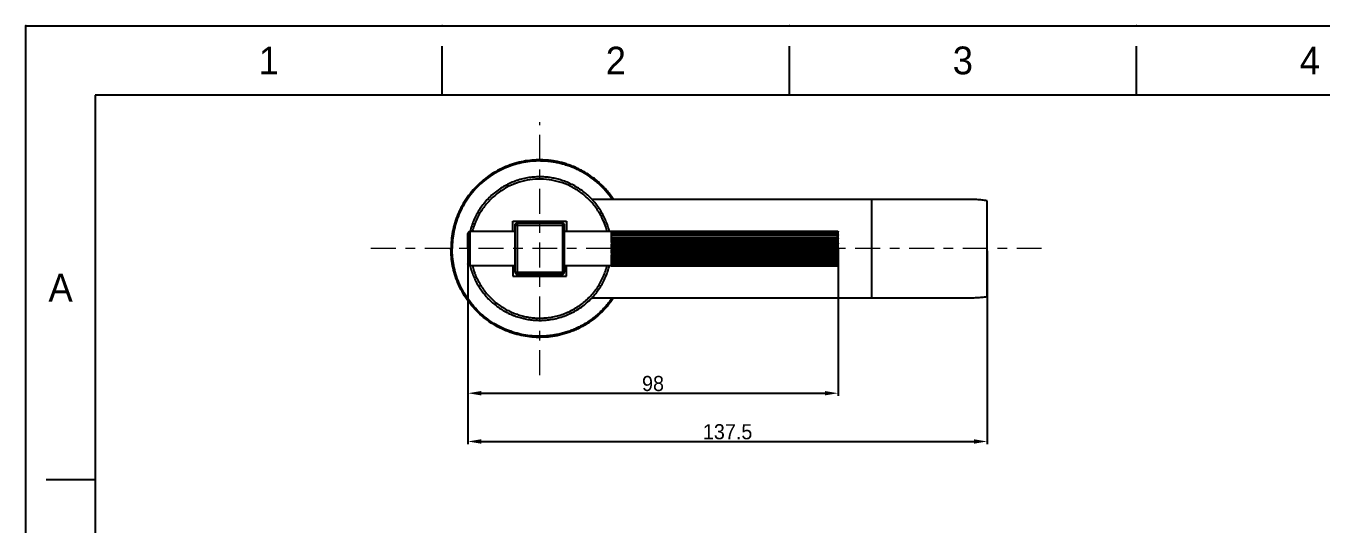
# Model space of a CAD drawing. Extents: x 9520 to 10292, y -16148 to -15602.
# Drawn here: x 9520.3 to 9863.3, y -15734.2 to -15602.3 of the extents above; entities that cross this region are included whole.
import ezdxf

# ---------------------------------------------------------------- set-up
doc = ezdxf.new("R2010")
doc.units = 0
doc.header["$MEASUREMENT"] = 0
doc.linetypes.add('CENTER', pattern=[47.5, 22, -8.5, 8.5, -8.5])
doc.linetypes.add('CENTER2', pattern=[28.575, 19.05, -3.175, 3.175, -3.175])
doc.layers.get('0').update_dxf_attribs({"linetype": 'CONTINUOUS'})
for name, color, linetype in [('CENTER', 1, 'CENTER2'), ('DIM', 3, 'CONTINUOUS'), ('FORM', 7, 'CONTINUOUS')]:
    doc.layers.add(name, color=color, linetype=linetype)
doc.styles.get("Standard").update_dxf_attribs({"font": 'Gulim.ttf'})
doc.dimstyles.new('A4', dxfattribs={"dimtxt": 4, "dimasz": 3.5, "dimexe": 0.7, "dimexo": 0.625, "dimgap": 0.5, "dimtad": 1, "dimdec": 1, "dimdsep": 46, "dimtxsty": 'Standard', "dimcen": 2.5, "dimclrd": 5, "dimclre": 5, "dimclrt": 7, "dimadec": 3, "dimazin": 2, "dimtfac": 1, "dimtdec": 1, "dimtmove": 0, "dimatfit": 3, "dimfxl": 1.25, "dimarcsym": 0})

# ---------------------------------------------------------------- blocks, each defined once
blk = doc.blocks.new('*D20')
at = {"layer": 'DIM', "color": 5, "lineweight": -2, "transparency": 16777216}
for p, q in [((9637.38, -15661.86), (9637.38, -15700.22)), ((9735.38, -15661.86), (9735.38, -15700.22)), ((9640.88, -15699.52), (9731.88, -15699.52))]:
    blk.add_line(p, q, dxfattribs=at)
at = {"layer": 'DIM', "color": 5, "transparency": 16777216}
for points in [[(9640.88, -15698.94), (9640.88, -15700.1), (9637.38, -15699.52)], [(9731.88, -15698.94), (9731.88, -15700.1), (9735.38, -15699.52)]]:
    blk.add_solid(points, dxfattribs=at)
at = {"layer": 'DIM', "color": 7, "transparency": 16777216, "insert": (9686.38, -15696.97), "char_height": 4, "attachment_point": 5}
blk.add_mtext('98', dxfattribs=at)
blk = doc.blocks.new('*D21')
at = {"layer": 'DIM', "color": 5, "lineweight": -2, "transparency": 16777216}
for p, q in [((9637.38, -15661.86), (9637.38, -15712.99)), ((9774.88, -15661.86), (9774.88, -15712.99)), ((9640.88, -15712.29), (9771.38, -15712.29))]:
    blk.add_line(p, q, dxfattribs=at)
at = {"layer": 'DIM', "color": 5, "transparency": 16777216}
for points in [[(9640.88, -15711.71), (9640.88, -15712.88), (9637.38, -15712.29)], [(9771.38, -15711.71), (9771.38, -15712.88), (9774.88, -15712.29)]]:
    blk.add_solid(points, dxfattribs=at)
at = {"layer": 'DIM', "color": 7, "transparency": 16777216, "insert": (9706.13, -15709.74), "char_height": 4, "attachment_point": 5}
blk.add_mtext('137.5', dxfattribs=at)

msp = doc.modelspace()

# ---------------------------------------------------------------- linework, layer by layer
at = {"lineweight": -3}
for p, q in [((9649.28, -15656.73), (9649.28, -15653.99)), ((9649.28, -15653.99), (9663.48, -15653.99)), ((9663.48, -15653.99), (9663.48, -15656.74)), ((9649.28, -15665.73), (9649.28, -15668.49)), ((9663.48, -15668.49), (9663.48, -15665.74)), ((9649.28, -15668.49), (9663.48, -15668.49))]:
    msp.add_line(p, q, dxfattribs=at)
for points, weights, degree, knots in [([(9675.96, -15648.24), (9668.98, -15637.74), (9656.38, -15637.74), (9632.88, -15637.74), (9632.88, -15661.24)], [0.862077755661, 0.818221190528, 1, 0.707106781187, 1], 2, [-59.823534, -59.823534, -59.823534, -36.913714, -36.913714, 0, 0, 0]), ([(9675.6, -15648.24), (9668.7, -15638.04), (9656.38, -15638.04), (9633.18, -15638.04), (9633.18, -15661.24)], [0.861352296949, 0.819758074456, 1, 0.707106781187, 1], 2, [14.016343, 14.016343, 14.016343, 36.442475, 36.442475, 72.88495, 72.88495, 72.88495]), ([(9674.84, -15656.74), (9671.51, -15643.08), (9657.48, -15642.27), (9641.66, -15641.35), (9637.92, -15656.75)], [0.924108181345, 0.772878381069, 1, 0.75111922899, 0.956557671627], 2, [6.797344, 6.797344, 6.797344, 29.980949, 29.980949, 55.385635, 55.385635, 55.385635]), ([(9675.38, -15657.71), (9675.38, -15657.6), (9675.38, -15657.51), (9675.38, -15657.42), (9675.38, -15657.42)], [1, 0.90811411323, 1, 0.90811411323, 1], 2, [0, 0, 0, 0.2160192, 0.2160192, 0.4320384, 0.4320384, 0.4320384]), ([(9675.38, -15659.63), (9675.38, -15659.65), (9675.38, -15659.8), (9675.38, -15659.94), (9675.38, -15660.05)], [1, 0.852567624795, 1, 0.852567624795, 1], 2, [-0.5499175, -0.5499175, -0.5499175, -0.2749588, -0.2749588, 0, 0, 0]), ([(9735.13, -15656.58), (9735.16, -15656.58), (9735.19, -15656.58), (9735.21, -15656.59), (9735.24, -15656.6), (9735.27, -15656.62), (9735.29, -15656.64), (9735.32, -15656.66), (9735.34, -15656.68), (9735.35, -15656.71), (9735.37, -15656.74), (9735.38, -15656.77), (9735.38, -15656.81)], [0.766259280927, 0.769481417918, 0.780069719752, 0.79802418643, 0.819905510059, 0.852727495502, 0.89649014276, 0.852727495502, 0.819905510059, 0.79802418643, 0.776142862801, 0.765202200986, 0.765202200986], 3, [0.2085399, 0.2085399, 0.2085399, 0.2085399, 0.2929085, 0.2929085, 0.2929085, 0.3877073, 0.3877073, 0.3877073, 0.482506, 0.482506, 0.482506, 0.585327, 0.585327, 0.585327, 0.585327]), ([(9735.13, -15656.79), (9735.16, -15656.79), (9735.19, -15656.8), (9735.22, -15656.81), (9735.25, -15656.82), (9735.28, -15656.84), (9735.3, -15656.86), (9735.32, -15656.88), (9735.34, -15656.9), (9735.35, -15656.93), (9735.36, -15656.95), (9735.37, -15656.97), (9735.37, -15656.98)], [0.823926045151, 0.82639994493, 0.838005483775, 0.858742661686, 0.882288847897, 0.917608127213, 0.964700499635, 0.917608127213, 0.882288847897, 0.858742661686, 0.84609152872, 0.836839060061, 0.830985255711], 3, [0.2023538, 0.2023538, 0.2023538, 0.2023538, 0.2929085, 0.2929085, 0.2929085, 0.3877073, 0.3877073, 0.3877073, 0.482506, 0.482506, 0.482506, 0.5377507, 0.5377507, 0.5377507, 0.5377507]), ([(9735.13, -15657.42), (9735.13, -15657.42), (9735.13, -15657.51), (9735.13, -15657.6), (9735.13, -15657.71)], [1, 0.908114113229, 1, 0.908114113229, 1], 2, [0, 0, 0, 0.2160192, 0.2160192, 0.4320384, 0.4320384, 0.4320384]), ([(9735.13, -15658.19), (9735.23, -15658.19), (9735.31, -15658.18), (9735.38, -15658.17), (9735.38, -15658.15)], [1, 0.923873194466, 1, 0.923873194466, 1], 2, [0, 0, 0, 0.1963492, 0.1963492, 0.3926983, 0.3926983, 0.3926983]), ([(9735.13, -15658.4), (9735.13, -15658.37), (9735.13, -15658.5), (9735.13, -15658.62), (9735.13, -15658.76)], [1, 0.852560325125, 1, 0.852560325125, 1], 2, [0, 0, 0, 0.2749656, 0.2749656, 0.5499313, 0.5499313, 0.5499313]), ([(9735.13, -15659.19), (9735.23, -15659.19), (9735.31, -15659.16), (9735.38, -15659.12), (9735.38, -15659.08)], [1, 0.92387319448, 1, 0.92387319448, 1], 2, [0, 0, 0, 0.1963492, 0.1963492, 0.3926983, 0.3926983, 0.3926983]), ([(9735.13, -15659.63), (9735.13, -15659.65), (9735.13, -15659.8), (9735.13, -15659.94), (9735.13, -15660.05)], [1, 0.852567624795, 1, 0.852567624795, 1], 2, [0, 0, 0, 0.2749588, 0.2749588, 0.5499175, 0.5499175, 0.5499175]), ([(9735.14, -15657.42), (9735.17, -15657.42), (9735.21, -15657.43), (9735.24, -15657.44), (9735.27, -15657.46), (9735.29, -15657.48), (9735.31, -15657.5), (9735.33, -15657.52), (9735.34, -15657.53), (9735.35, -15657.56)], [0.8123691108, 0.8123691108, 0.823984152809, 0.847214236827, 0.870444320845, 0.905289446871, 0.951749614907, 0.916421927586, 0.887809914918, 0.865913576904], 3, [0.1900875, 0.1900875, 0.1900875, 0.1900875, 0.2929085, 0.2929085, 0.2929085, 0.3877073, 0.3877073, 0.3877073, 0.4597909, 0.4597909, 0.4597909, 0.4597909]), ([(9735.35, -15659.69), (9735.34, -15659.65), (9735.31, -15659.62), (9735.24, -15659.56), (9735.15, -15659.55)], [0.963241717563, 0.968979354616, 1, 0.931137843698, 0.986867161781], 2, [-0.2763733, -0.2763733, -0.2763733, -0.1963549, -0.1963549, -0.0187236, -0.0187236, -0.0187236]), ([(9735.36, -15657.8), (9735.34, -15657.76), (9735.31, -15657.73), (9735.29, -15657.72), (9735.27, -15657.7)], [0.962207630688, 0.965133364067, 1, 0.978961297314, 0.969552200654], 2, [-0.2862941, -0.2862941, -0.2862941, -0.1963549, -0.1963549, -0.1420852, -0.1420852, -0.1420852]), ([(9735.38, -15659.72), (9735.38, -15659.65), (9735.38, -15659.53), (9735.38, -15659.3), (9735.38, -15659.08)], [0.945674925921, 0.941931953576, 1, 0.890896539723, 1], 2, [0.2205123, 0.2205123, 0.2205123, 0.4714111, 0.4714111, 0.9428221, 0.9428221, 0.9428221]), ([(9675.96, -15674.24), (9668.98, -15684.74), (9656.38, -15684.74), (9632.88, -15684.74), (9632.88, -15661.24)], [0.86207775566, 0.818221190529, 1, 0.707106781187, 1], 2, [-59.823534, -59.823534, -59.823534, -36.913714, -36.913714, 0, 0, 0]), ([(9675.6, -15674.23), (9668.7, -15684.44), (9656.38, -15684.44), (9633.18, -15684.44), (9633.18, -15661.24)], [0.861363045416, 0.81973479409, 1, 0.707106781187, 1], 2, [-58.871503, -58.871503, -58.871503, -36.442475, -36.442475, 0, 0, 0]), ([(9675.38, -15661.01), (9675.38, -15661.08), (9675.38, -15661.24), (9675.38, -15661.39), (9675.38, -15661.46)], [1, 0.852567624767, 1, 0.852567624767, 1], 2, [-0.5499175, -0.5499175, -0.5499175, -0.2749588, -0.2749588, 0, 0, 0]), ([(9675.38, -15662.42), (9675.38, -15662.53), (9675.38, -15662.68), (9675.38, -15662.82), (9675.38, -15662.85)], [1, 0.852567624795, 1, 0.852567624795, 1], 2, [-0.5499175, -0.5499175, -0.5499175, -0.2749588, -0.2749588, 0, 0, 0]), ([(9735.13, -15660.39), (9735.23, -15660.39), (9735.31, -15660.34), (9735.38, -15660.29), (9735.38, -15660.22)], [1, 0.923873194481, 1, 0.923873194481, 1], 2, [0, 0, 0, 0.1963492, 0.1963492, 0.3926983, 0.3926983, 0.3926983]), ([(9735.38, -15661.02), (9735.38, -15660.92), (9735.31, -15660.86), (9735.23, -15660.79), (9735.13, -15660.79)], [1, 0.923879276741, 1, 0.923879276741, 1], 2, [-0.3927099, -0.3927099, -0.3927099, -0.1963549, -0.1963549, 0, 0, 0]), ([(9735.13, -15661.01), (9735.13, -15661.08), (9735.13, -15661.24), (9735.13, -15661.39), (9735.13, -15661.46)], [1, 0.852567624767, 1, 0.852567624767, 1], 2, [0, 0, 0, 0.2749588, 0.2749588, 0.5499175, 0.5499175, 0.5499175]), ([(9735.13, -15661.68), (9735.23, -15661.68), (9735.31, -15661.61), (9735.38, -15661.55), (9735.38, -15661.46)], [1, 0.923873194446, 1, 0.923873194446, 1], 2, [0, 0, 0, 0.1963492, 0.1963492, 0.3926983, 0.3926983, 0.3926983]), ([(9735.37, -15662.2), (9735.35, -15662.16), (9735.31, -15662.13), (9735.23, -15662.08), (9735.13, -15662.08)], [0.962466292644, 0.957462513003, 1, 0.923879276764, 1], 2, [-0.3060812, -0.3060812, -0.3060812, -0.1963549, -0.1963549, 0, 0, 0]), ([(9735.13, -15662.42), (9735.13, -15662.53), (9735.13, -15662.68), (9735.13, -15662.82), (9735.13, -15662.85)], [1, 0.852567624795, 1, 0.852567624795, 1], 2, [0, 0, 0, 0.2749588, 0.2749588, 0.5499175, 0.5499175, 0.5499175]), ([(9735.38, -15662.68), (9735.38, -15662.78), (9735.31, -15662.85), (9735.23, -15662.92), (9735.13, -15662.92)], [1, 0.923873194465, 1, 0.923873194465, 1], 2, [-0.3926983, -0.3926983, -0.3926983, -0.1963492, -0.1963492, 0, 0, 0]), ([(9735.38, -15660.95), (9735.38, -15660.83), (9735.38, -15660.65), (9735.38, -15660.4), (9735.38, -15660.22)], [0.959146469881, 0.918112203756, 1, 0.890896539735, 1], 2, [0.1175927, 0.1175927, 0.1175927, 0.4714111, 0.4714111, 0.9428221, 0.9428221, 0.9428221]), ([(9735.38, -15661.46), (9735.38, -15661.57), (9735.38, -15661.82), (9735.38, -15662.08), (9735.38, -15662.26)], [1, 0.890896539723, 1, 0.890896539723, 1], 2, [-0.9428221, -0.9428221, -0.9428221, -0.4714111, -0.4714111, 0, 0, 0]), ([(9735.38, -15662.68), (9735.38, -15662.71), (9735.38, -15662.94), (9735.38, -15663.17), (9735.38, -15663.4)], [1, 0.890896539712, 1, 0.890896539712, 1], 2, [-0.9428221, -0.9428221, -0.9428221, -0.4714111, -0.4714111, 0, 0, 0]), ([(9637.88, -15665.56), (9641.11, -15679.38), (9655.27, -15680.2), (9671.09, -15681.13), (9674.84, -15665.74)], [0.926442199416, 0.771256877789, 1, 0.751199669373, 0.956608725862], 2, [6.60959, 6.60959, 6.60959, 29.963198, 29.963198, 55.364553, 55.364553, 55.364553]), ([(9638.54, -15665.73), (9641.84, -15678.82), (9655.31, -15679.61), (9670.5, -15680.49), (9674.22, -15665.74)], [0.922235959844, 0.774410538572, 1, 0.752707636356, 0.954135264918], 2, [-50.861752, -50.861752, -50.861752, -27.829157, -27.829157, -2.580704, -2.580704, -2.580704]), ([(9735.38, -15663.4), (9735.38, -15663.35), (9735.31, -15663.32), (9735.23, -15663.28), (9735.13, -15663.28)], [1, 0.923879276752, 1, 0.923879276752, 1], 2, [-0.3927099, -0.3927099, -0.3927099, -0.1963549, -0.1963549, 0, 0, 0]), ([(9735.38, -15664.32), (9735.38, -15664.31), (9735.31, -15664.3), (9735.23, -15664.29), (9735.13, -15664.29)], [1, 0.92387927671, 1, 0.92387927671, 1], 2, [-0.3927099, -0.3927099, -0.3927099, -0.1963549, -0.1963549, 0, 0, 0]), ([(9735.13, -15664.76), (9735.13, -15664.88), (9735.13, -15664.97), (9735.13, -15665.05), (9735.13, -15665.05)], [1, 0.908114113229, 1, 0.908114113229, 1], 2, [0, 0, 0, 0.2160192, 0.2160192, 0.4320384, 0.4320384, 0.4320384]), ([(9735.38, -15665.44), (9735.38, -15665.48), (9735.37, -15665.51), (9735.35, -15665.54), (9735.34, -15665.57), (9735.32, -15665.59), (9735.3, -15665.62), (9735.28, -15665.64), (9735.25, -15665.65), (9735.22, -15665.66), (9735.19, -15665.67), (9735.16, -15665.68), (9735.13, -15665.68)], [0.823423382374, 0.823423382374, 0.83519647548, 0.858742661691, 0.882288847902, 0.917608127218, 0.96470049964, 0.917608127218, 0.882288847902, 0.858742661691, 0.838005482484, 0.826399943484, 0.823926044692], 3, [0.1900875, 0.1900875, 0.1900875, 0.1900875, 0.2929085, 0.2929085, 0.2929085, 0.3877073, 0.3877073, 0.3877073, 0.482506, 0.482506, 0.482506, 0.5730607, 0.5730607, 0.5730607, 0.5730607]), ([(9735.13, -15665.68), (9735.13, -15665.68), (9735.13, -15665.67), (9735.13, -15665.62), (9735.13, -15665.47)], [0.939275159595, 0.957230097917, 1, 0.85256762478, 1], 2, [-0.3547239, -0.3547239, -0.3547239, -0.2749588, -0.2749588, 0, 0, 0]), ([(9735.38, -15665.66), (9735.38, -15665.7), (9735.37, -15665.73), (9735.35, -15665.76), (9735.34, -15665.79), (9735.32, -15665.82), (9735.29, -15665.84), (9735.27, -15665.86), (9735.24, -15665.87), (9735.21, -15665.88), (9735.19, -15665.89), (9735.16, -15665.9), (9735.13, -15665.9)], [0.765202200984, 0.765202200984, 0.776142862798, 0.798024186427, 0.819905510056, 0.852727495499, 0.896490142757, 0.852727495499, 0.819905510056, 0.798024186427, 0.780069719749, 0.769481417915, 0.766259280924], 3, [0.1900875, 0.1900875, 0.1900875, 0.1900875, 0.2929085, 0.2929085, 0.2929085, 0.3877073, 0.3877073, 0.3877073, 0.482506, 0.482506, 0.482506, 0.5668746, 0.5668746, 0.5668746, 0.5668746]), ([(9735.38, -15664.8), (9735.38, -15664.84), (9735.37, -15664.87), (9735.36, -15664.9), (9735.35, -15664.93), (9735.33, -15664.95), (9735.31, -15664.98), (9735.29, -15665), (9735.27, -15665.02), (9735.24, -15665.03), (9735.21, -15665.04), (9735.17, -15665.05), (9735.14, -15665.05)], [0.812569013163, 0.814195242667, 0.825743650559, 0.847214236838, 0.870444320856, 0.905289446883, 0.95174961492, 0.905289446883, 0.870444320856, 0.847214236838, 0.82398415282, 0.812369110811, 0.812369110811], 3, [0.1978754, 0.1978754, 0.1978754, 0.1978754, 0.2929085, 0.2929085, 0.2929085, 0.3877073, 0.3877073, 0.3877073, 0.482506, 0.482506, 0.482506, 0.585327, 0.585327, 0.585327, 0.585327]), ([(9735.38, -15664.58), (9735.38, -15664.68), (9735.31, -15664.74), (9735.28, -15664.76), (9735.25, -15664.78)], [1, 0.923873194451, 1, 0.97408530227, 0.965814102217], 2, [-0.3926983, -0.3926983, -0.3926983, -0.1963492, -0.1963492, -0.129509, -0.129509, -0.129509]), ([(9735.38, -15663.9), (9735.38, -15663.92), (9735.38, -15663.95), (9735.38, -15664.12), (9735.38, -15664.32)], [0.980402889809, 0.988548874963, 1, 0.920651912324, 1], 2, [-0.4588585, -0.4588585, -0.4588585, -0.4009896, -0.4009896, 0, 0, 0])]:
    msp.add_rational_spline(points, weights, degree=degree, knots=knots, dxfattribs=at)
for points, knots in [([(9674.22, -15656.74), (9674.11, -15656.31), (9673.72, -15654.95), (9672.79, -15652.74), (9671.24, -15650.26), (9669.3, -15648.03), (9667.03, -15646.14), (9664.49, -15644.63), (9661.75, -15643.56), (9658.88, -15642.93), (9655.96, -15642.76), (9653.04, -15643.06), (9650.21, -15643.82), (9647.54, -15645.01), (9645.08, -15646.62), (9642.9, -15648.6), (9641.08, -15650.87), (9639.63, -15653.43), (9638.88, -15655.45), (9638.58, -15656.56), (9638.54, -15656.73)], [-51.275446, -51.275446, -51.275446, -51.275446, -49.961955, -47.023017, -44.084078, -41.14514, -38.206201, -35.267263, -32.328324, -29.389386, -26.450447, -23.511508, -20.57257, -17.633631, -14.694693, -11.755754, -8.816816, -5.877877, -2.938939, -2.415108, -2.415108, -2.415108, -2.415108]), ([(9744.29, -15674.24), (9744.29, -15674.24), (9744.29, -15674.1), (9744.29, -15673.41), (9744.29, -15672.2), (9744.29, -15670.5), (9744.29, -15668.39), (9744.29, -15666.43), (9744.29, -15664.81), (9744.29, -15663.6), (9744.29, -15662.4), (9744.29, -15661.24), (9744.29, -15660.08), (9744.29, -15658.87), (9744.29, -15657.66), (9744.29, -15656.04), (9744.29, -15654.08), (9744.29, -15651.98), (9744.29, -15650.27), (9744.29, -15649.06), (9744.29, -15648.37), (9744.29, -15648.24), (9744.29, -15648.24)], [0, 0, 0, 0, 2.276778, 4.553557, 6.830335, 9.107114, 11.383892, 13.66067, 14.79906, 15.937449, 17.075838, 18.214227, 19.352616, 20.491006, 21.629395, 22.767784, 25.044562, 27.321341, 29.598119, 31.874898, 34.151676, 36.428454, 36.428454, 36.428454, 36.428454]), ([(9774.88, -15673.91), (9774.88, -15673.77), (9774.88, -15673.32), (9774.88, -15672.2), (9774.88, -15670.5), (9774.88, -15668.39), (9774.88, -15666.43), (9774.88, -15664.81), (9774.88, -15663.6), (9774.88, -15662.4), (9774.88, -15661.24), (9774.88, -15660.08), (9774.88, -15658.87), (9774.88, -15657.66), (9774.88, -15656.04), (9774.88, -15654.08), (9774.88, -15651.98), (9774.88, -15650.27), (9774.88, -15649.15), (9774.88, -15648.71), (9774.88, -15648.56)], [-31.868062, -31.868062, -31.868062, -31.868062, -30.035148, -27.684961, -25.334775, -22.984589, -20.634403, -19.45931, -18.284217, -17.109124, -15.934031, -14.758938, -13.583845, -12.408752, -11.233659, -8.883472, -6.533286, -4.1831, -1.832914, 0, 0, 0, 0]), ([(9735.36, -15658.61), (9735.34, -15658.59), (9735.33, -15658.57), (9735.31, -15658.55), (9735.26, -15658.5), (9735.2, -15658.48), (9735.13, -15658.48)], [1.7400234, 1.7400234, 1.7400234, 1.7400234, 1.8206829, 1.8206829, 1.8206829, 2.0221242, 2.0221242, 2.0221242, 2.0221242]), ([(9735.24, -15664.75), (9735.27, -15664.74), (9735.29, -15664.72), (9735.31, -15664.71), (9735.34, -15664.68), (9735.36, -15664.65), (9735.37, -15664.63)], [1.4505476, 1.4505476, 1.4505476, 1.4505476, 1.5309769, 1.5309769, 1.5309769, 1.64886, 1.64886, 1.64886, 1.64886])]:
    msp.add_open_spline(points, degree=3, knots=knots, dxfattribs=at)
for points, degree in [([(9744.29, -15648.24), (9707.26, -15648.24), (9670.24, -15648.24)], 2), ([(9770.69, -15648.24), (9757.49, -15648.24), (9744.29, -15648.24)], 2), ([(9774.88, -15648.56), (9774.42, -15648.49), (9773.5, -15648.37), (9772.1, -15648.26), (9771.16, -15648.24), (9770.69, -15648.24)], 3), ([(9649.88, -15667.49), (9649.88, -15661.24), (9649.88, -15654.99)], 2), ([(9662.38, -15654.49), (9656.38, -15654.49), (9650.38, -15654.49)], 2), ([(9650.38, -15654.99), (9650.38, -15661.24), (9650.38, -15667.49)], 2), ([(9650.38, -15654.99), (9656.38, -15654.99), (9662.38, -15654.99)], 2), ([(9662.38, -15654.99), (9662.38, -15661.24), (9662.38, -15667.49)], 2), ([(9662.88, -15654.99), (9662.88, -15661.24), (9662.88, -15667.49)], 2), ([(9649.9, -15656.74), (9643.89, -15656.74), (9637.88, -15656.74)], 2), ([(9675.38, -15656.74), (9669.14, -15656.74), (9662.89, -15656.74)], 2), ([(9675.38, -15656.58), (9705.26, -15656.58), (9735.13, -15656.58)], 2), ([(9735.13, -15656.71), (9705.26, -15656.71), (9675.38, -15656.71)], 2), ([(9675.38, -15656.79), (9705.26, -15656.79), (9735.13, -15656.79)], 2), ([(9675.38, -15656.87), (9705.26, -15656.87), (9735.13, -15656.87)], 2), ([(9675.38, -15657.42), (9705.26, -15657.42), (9735.13, -15657.42)], 2), ([(9735.13, -15657.71), (9705.26, -15657.71), (9675.38, -15657.71)], 2), ([(9675.38, -15658.19), (9705.26, -15658.19), (9735.13, -15658.19)], 2), ([(9675.38, -15658.76), (9675.38, -15658.72), (9675.38, -15658.66), (9675.38, -15658.54), (9675.38, -15658.48), (9675.38, -15658.46)], 3), ([(9735.13, -15658.47), (9705.26, -15658.47), (9675.38, -15658.47)], 2), ([(9735.13, -15658.76), (9705.26, -15658.76), (9675.38, -15658.76)], 2), ([(9675.38, -15659.19), (9705.26, -15659.19), (9735.13, -15659.19)], 2), ([(9735.13, -15659.55), (9705.26, -15659.55), (9675.38, -15659.55)], 2), ([(9735.13, -15659.63), (9705.26, -15659.63), (9675.38, -15659.63)], 2), ([(9735.13, -15657), (9705.27, -15657), (9675.4, -15657)], 2), ([(9675.42, -15658.4), (9705.27, -15658.4), (9735.13, -15658.4)], 2), ([(9735.13, -15656.71), (9735.13, -15656.75), (9735.13, -15656.79)], 2), ([(9735.13, -15657), (9735.13, -15657.21), (9735.13, -15657.42)], 2), ([(9735.13, -15657.71), (9735.13, -15657.95), (9735.13, -15658.19)], 2), ([(9735.13, -15658.76), (9735.13, -15658.97), (9735.13, -15659.19)], 2), ([(9735.13, -15659.55), (9735.13, -15659.59), (9735.13, -15659.63)], 2), ([(9735.36, -15657.84), (9735.35, -15657.83), (9735.35, -15657.82), (9735.34, -15657.81)], 3), ([(9735.38, -15656.98), (9735.38, -15656.9), (9735.38, -15656.83)], 2), ([(9735.38, -15657.52), (9735.38, -15657.28), (9735.38, -15657.04)], 2), ([(9735.38, -15658.15), (9735.38, -15657.91), (9735.38, -15657.67)], 2), ([(9735.38, -15659.08), (9735.38, -15658.88), (9735.38, -15658.69)], 2), ([(9735.38, -15659.87), (9735.38, -15659.84), (9735.38, -15659.8)], 2), ([(9633.18, -15661.24), (9633.03, -15661.24), (9632.88, -15661.24)], 2), ([(9735.13, -15660.05), (9705.26, -15660.05), (9675.38, -15660.05)], 2), ([(9675.38, -15660.39), (9705.26, -15660.39), (9735.13, -15660.39)], 2), ([(9735.13, -15660.79), (9705.26, -15660.79), (9675.38, -15660.79)], 2), ([(9735.13, -15661.01), (9705.26, -15661.01), (9675.38, -15661.01)], 2), ([(9675.38, -15661.46), (9705.26, -15661.46), (9735.13, -15661.46)], 2), ([(9675.38, -15661.68), (9705.26, -15661.68), (9735.13, -15661.68)], 2), ([(9735.13, -15662.08), (9705.26, -15662.08), (9675.38, -15662.08)], 2), ([(9735.13, -15662.42), (9705.26, -15662.42), (9675.38, -15662.42)], 2), ([(9735.13, -15662.85), (9705.26, -15662.85), (9675.38, -15662.85)], 2), ([(9675.39, -15662.92), (9705.26, -15662.92), (9735.13, -15662.92)], 2), ([(9735.13, -15660.39), (9735.13, -15660.22), (9735.13, -15660.05)], 2), ([(9735.13, -15660.79), (9735.13, -15660.9), (9735.13, -15661.01)], 2), ([(9735.13, -15661.46), (9735.13, -15661.57), (9735.13, -15661.68)], 2), ([(9735.13, -15662.42), (9735.13, -15662.25), (9735.13, -15662.08)], 2), ([(9735.38, -15660.22), (9735.38, -15660.05), (9735.38, -15659.87)], 2), ([(9735.38, -15661.24), (9735.38, -15661.13), (9735.38, -15661.02)], 2), ([(9735.38, -15661.24), (9735.38, -15661.35), (9735.38, -15661.46)], 2), ([(9735.38, -15662.26), (9735.38, -15662.38), (9735.38, -15662.5)], 2), ([(9637.88, -15665.74), (9643.89, -15665.74), (9649.89, -15665.74)], 2), ([(9662.89, -15665.74), (9669.12, -15665.74), (9675.35, -15665.74)], 2), ([(9735.13, -15663.28), (9705.26, -15663.28), (9675.38, -15663.28)], 2), ([(9675.38, -15664.02), (9675.38, -15663.99), (9675.38, -15663.93), (9675.38, -15663.82), (9675.38, -15663.75), (9675.38, -15663.71)], 3), ([(9675.38, -15663.71), (9705.26, -15663.71), (9735.13, -15663.72)], 2), ([(9675.38, -15664), (9705.26, -15664), (9735.13, -15664)], 2), ([(9735.13, -15664.08), (9705.26, -15664.08), (9675.38, -15664.08)], 2), ([(9735.13, -15664.29), (9705.26, -15664.29), (9675.38, -15664.29)], 2), ([(9675.38, -15664.76), (9705.26, -15664.76), (9735.13, -15664.76)], 2), ([(9675.38, -15664.97), (9675.38, -15664.94), (9675.38, -15664.88), (9675.38, -15664.8), (9675.38, -15664.76)], 3), ([(9735.13, -15664.99), (9705.26, -15664.99), (9675.38, -15664.99)], 2), ([(9735.13, -15665.05), (9705.26, -15665.05), (9675.38, -15665.05)], 2), ([(9675.38, -15665.47), (9705.26, -15665.47), (9735.13, -15665.47)], 2), ([(9735.13, -15665.61), (9705.26, -15665.61), (9675.38, -15665.61)], 2), ([(9735.13, -15665.68), (9705.26, -15665.68), (9675.38, -15665.68)], 2), ([(9675.38, -15665.76), (9705.26, -15665.76), (9735.13, -15665.76)], 2), ([(9735.13, -15665.9), (9705.26, -15665.9), (9675.38, -15665.9)], 2), ([(9735.13, -15663.72), (9735.13, -15663.5), (9735.13, -15663.28)], 2), ([(9735.13, -15664), (9735.17, -15664), (9735.21, -15663.99), (9735.24, -15663.97)], 3), ([(9735.13, -15664.76), (9735.13, -15664.53), (9735.13, -15664.29)], 2), ([(9735.13, -15665.47), (9735.13, -15665.26), (9735.13, -15665.04)], 2), ([(9735.13, -15665.76), (9735.13, -15665.71), (9735.13, -15665.67)], 2), ([(9735.38, -15663.4), (9735.38, -15663.61), (9735.38, -15663.83)], 2), ([(9735.38, -15664.32), (9735.38, -15664.56), (9735.38, -15664.8)], 2), ([(9735.38, -15664.99), (9735.38, -15665.21), (9735.38, -15665.43)], 2), ([(9735.38, -15665.65), (9735.38, -15665.55), (9735.38, -15665.46)], 2), ([(9650.38, -15667.49), (9656.38, -15667.49), (9662.38, -15667.49)], 2), ([(9650.38, -15667.99), (9656.38, -15667.99), (9662.38, -15667.99)], 2), ([(9662.38, -15668.49), (9662.38, -15668.43), (9662.38, -15668.33), (9662.38, -15668.19), (9662.38, -15668.08), (9662.38, -15668.03), (9662.38, -15668.01)], 3), ([(9670.24, -15674.24), (9707.26, -15674.24), (9744.29, -15674.24)], 2), ([(9744.29, -15674.24), (9757.49, -15674.24), (9770.69, -15674.24)], 2), ([(9770.69, -15674.24), (9771.16, -15674.24), (9772.1, -15674.21), (9773.5, -15674.1), (9774.42, -15673.98), (9774.88, -15673.91)], 3)]:
    msp.add_open_spline(points, degree=degree, dxfattribs=at)
for points, weights in [([(9649.88, -15654.99), (9649.88, -15654.49), (9650.38, -15654.49)], [1, 0.707106781187, 1]), ([(9649.88, -15654.99), (9649.88, -15654.99), (9650.38, -15654.99)], [1, 0.707106781152, 1]), ([(9650.38, -15654.49), (9650.38, -15654.49), (9650.38, -15653.99)], [1, 0.707106781194, 1]), ([(9650.38, -15654.49), (9650.38, -15654.49), (9650.38, -15654.99)], [1, 0.707106781187, 1]), ([(9662.38, -15654.49), (9662.38, -15654.49), (9662.38, -15653.99)], [1, 0.707106781187, 1]), ([(9662.38, -15654.49), (9662.88, -15654.49), (9662.88, -15654.99)], [1, 0.707106781187, 1]), ([(9662.38, -15654.49), (9662.38, -15654.49), (9662.38, -15654.99)], [1, 0.707106781187, 1]), ([(9662.38, -15654.99), (9662.88, -15654.99), (9662.88, -15654.99)], [1, 0.707106781187, 1]), ([(9637.53, -15656.88), (9637.38, -15657.03), (9637.38, -15657.24)], [0.853553390593, 0.853553390591, 1]), ([(9637.38, -15661.24), (9637.38, -15657.24), (9637.38, -15657.24)], [1, 0.707106781187, 1]), ([(9637.51, -15659.04), (9637.38, -15660.13), (9637.38, -15661.24)], [1, 0.998317054647, 1]), ([(9637.88, -15656.74), (9637.67, -15656.74), (9637.53, -15656.88)], [1, 0.853553390596, 0.853553390593]), ([(9637.53, -15656.88), (9637.53, -15656.88), (9637.53, -15661.24)], [1, 0.707106781187, 1]), ([(9637.88, -15656.74), (9637.88, -15656.74), (9637.88, -15661.24)], [1, 0.707106781187, 1]), ([(9675.38, -15656.71), (9675.38, -15656.58), (9675.38, -15656.58)], [1, 0.852567624785, 1]), ([(9675.38, -15656.83), (9675.38, -15656.76), (9675.38, -15656.74)], [0.997723437853, 0.996192654708, 1]), ([(9675.38, -15657), (9675.38, -15656.79), (9675.38, -15656.79)], [1, 0.760315804188, 1]), ([(9675.38, -15657.04), (9675.38, -15657.01), (9675.38, -15656.98)], [1, 0.999526401541, 0.999374565984]), ([(9675.38, -15657.46), (9675.38, -15657.21), (9675.38, -15657.04)], [1, 0.994568928661, 1]), ([(9675.38, -15657.74), (9675.38, -15657.72), (9675.38, -15657.71)], [1, 0.999849291868, 0.999731166565]), ([(9675.38, -15658.4), (9675.38, -15658.04), (9675.38, -15657.74)], [1, 0.994568928658, 1]), ([(9675.38, -15658.46), (9675.38, -15658.43), (9675.38, -15658.4)], [0.999646792298, 0.999792518505, 1]), ([(9675.38, -15658.79), (9675.38, -15658.77), (9675.38, -15658.74)], [1, 0.999841662087, 0.999719289603]), ([(9675.38, -15659.62), (9675.38, -15659.18), (9675.38, -15658.79)], [1, 0.994568928659, 1]), ([(9735.13, -15656.58), (9735.13, -15656.58), (9735.13, -15656.71)], [1, 0.852567624785, 1]), ([(9735.13, -15656.71), (9735.38, -15656.71), (9735.38, -15656.83)], [1, 0.707106781168, 1]), ([(9735.13, -15656.79), (9735.13, -15656.79), (9735.13, -15657)], [1, 0.760315804189, 1]), ([(9735.13, -15656.87), (9735.25, -15656.87), (9735.32, -15656.93)], [1, 0.83654747085, 0.855528180652]), ([(9735.13, -15657), (9735.38, -15657), (9735.38, -15657.04)], [1, 0.707106781098, 1]), ([(9735.13, -15657.71), (9735.38, -15657.71), (9735.38, -15657.67)], [1, 0.707106781184, 1]), ([(9735.13, -15658.23), (9735.13, -15658.34), (9735.13, -15658.42)], [1, 0.908066534819, 1]), ([(9735.13, -15658.4), (9735.38, -15658.4), (9735.38, -15658.65)], [1, 0.707106781201, 1]), ([(9735.13, -15658.76), (9735.38, -15658.76), (9735.38, -15658.65)], [1, 0.707319589939, 1]), ([(9735.13, -15659.19), (9735.13, -15659.24), (9735.13, -15659.3)], [1, 0.972327041152, 1]), ([(9735.13, -15659.3), (9735.13, -15659.52), (9735.13, -15659.55)], [1, 0.760211636653, 1]), ([(9735.13, -15659.63), (9735.38, -15659.63), (9735.38, -15659.87)], [1, 0.707106781176, 1]), ([(9735.35, -15657.5), (9735.38, -15657.51), (9735.38, -15657.52)], [0.963943853282, 0.953195716549, 1]), ([(9735.35, -15657.56), (9735.38, -15657.61), (9735.38, -15657.67)], [0.869132637838, 0.901318733001, 1]), ([(9735.38, -15657.6), (9735.38, -15657.56), (9735.38, -15657.52)], [0.953035986559, 0.972948315779, 1]), ([(9735.38, -15658.64), (9735.38, -15658.46), (9735.38, -15658.15)], [0.895016470881, 0.801432381139, 1]), ([(9637.53, -15661.24), (9637.38, -15661.24), (9637.38, -15661.24)], [1, 0.923879532511, 1]), ([(9637.38, -15661.24), (9637.38, -15665.24), (9637.38, -15665.24)], [1, 0.707106781187, 1]), ([(9637.38, -15661.24), (9637.38, -15662.41), (9637.53, -15663.58)], [1, 0.975977270656, 0.956189009706]), ([(9637.53, -15661.24), (9637.53, -15665.59), (9637.53, -15665.59)], [1, 0.707106781187, 1]), ([(9637.88, -15661.24), (9637.67, -15661.24), (9637.53, -15661.24)], [1, 0.923879532516, 1]), ([(9637.88, -15661.24), (9637.88, -15665.74), (9637.88, -15665.74)], [1, 0.707106781187, 1]), ([(9675.3, -15662.92), (9675.31, -15662.88), (9675.31, -15662.84)], [0.999381677191, 0.99934855622, 0.99932015351]), ([(9675.38, -15661), (9675.38, -15660.53), (9675.38, -15660.07)], [1, 0.994568928662, 1]), ([(9675.38, -15662.4), (9675.38, -15661.94), (9675.38, -15661.47)], [1, 0.994568928658, 1]), ([(9675.38, -15663.69), (9675.38, -15663.29), (9675.38, -15662.85)], [1, 0.994568928646, 1]), ([(9735.38, -15659.87), (9735.38, -15660.05), (9735.13, -15660.05)], [1, 0.707106781192, 1]), ([(9735.13, -15660.39), (9735.13, -15660.47), (9735.13, -15660.57)], [1, 0.923928800676, 1]), ([(9735.13, -15660.57), (9735.13, -15660.72), (9735.13, -15660.79)], [1, 0.852320484978, 1]), ([(9735.13, -15661.01), (9735.38, -15661.01), (9735.38, -15661.24)], [1, 0.707106781171, 1]), ([(9735.13, -15661.46), (9735.38, -15661.46), (9735.38, -15661.24)], [1, 0.707106781206, 1]), ([(9735.13, -15661.68), (9735.13, -15661.75), (9735.13, -15661.9)], [1, 0.852320484984, 1]), ([(9735.13, -15661.9), (9735.13, -15662.01), (9735.13, -15662.08)], [1, 0.923928800676, 1]), ([(9735.38, -15662.6), (9735.38, -15662.42), (9735.13, -15662.42)], [1, 0.70710678117, 1]), ([(9735.13, -15662.85), (9735.38, -15662.85), (9735.38, -15662.6)], [1, 0.707106781179, 1]), ([(9735.13, -15662.92), (9735.13, -15662.96), (9735.13, -15663.17)], [1, 0.760211636955, 1]), ([(9735.13, -15663.17), (9735.13, -15663.23), (9735.13, -15663.28)], [1, 0.97232704154, 1]), ([(9637.53, -15665.59), (9637.38, -15665.44), (9637.38, -15665.24)], [0.853553390593, 0.853553390591, 1]), ([(9637.88, -15665.74), (9637.67, -15665.74), (9637.53, -15665.59)], [1, 0.853553390596, 0.853553390593]), ([(9675.38, -15663.71), (9675.38, -15663.7), (9675.38, -15663.69)], [0.999817056562, 0.99990158047, 1]), ([(9675.38, -15664.73), (9675.38, -15664.44), (9675.38, -15664.07)], [1, 0.994568928656, 1]), ([(9675.38, -15665.44), (9675.38, -15665.27), (9675.38, -15665.01)], [1, 0.99456892865, 1]), ([(9675.38, -15665.68), (9675.38, -15665.68), (9675.38, -15665.47)], [1, 0.76031580429, 1]), ([(9675.38, -15665.73), (9675.38, -15665.72), (9675.38, -15665.69)], [1, 0.997793694484, 0.997379957585]), ([(9675.38, -15665.9), (9675.38, -15665.9), (9675.38, -15665.76)], [1, 0.852567624798, 1]), ([(9735.38, -15663.83), (9735.38, -15663.72), (9735.13, -15663.72)], [1, 0.707106781174, 1]), ([(9735.13, -15663.83), (9735.13, -15663.77), (9735.13, -15663.72)], [1, 0.972337504974, 1]), ([(9735.38, -15663.83), (9735.38, -15664.08), (9735.13, -15664.08)], [1, 0.707106781218, 1]), ([(9735.13, -15664.02), (9735.13, -15663.94), (9735.13, -15663.83)], [1, 0.908114113227, 1]), ([(9735.13, -15664.08), (9735.13, -15664.15), (9735.13, -15664.25)], [0.975931232935, 0.922314168963, 1]), ([(9735.38, -15665.43), (9735.38, -15665.61), (9735.13, -15665.61)], [1, 0.707106781223, 1]), ([(9735.13, -15665.47), (9735.38, -15665.47), (9735.38, -15665.43)], [1, 0.707106781099, 1]), ([(9735.13, -15665.76), (9735.38, -15665.76), (9735.38, -15665.65)], [1, 0.70710678117, 1]), ([(9735.13, -15665.76), (9735.13, -15665.9), (9735.13, -15665.9)], [1, 0.852567624798, 1]), ([(9735.15, -15664.77), (9735.38, -15664.77), (9735.38, -15664.8)], [0.963578994029, 0.726616884529, 1]), ([(9735.38, -15665.21), (9735.38, -15665.26), (9735.32, -15665.29)], [1, 0.929604613957, 0.989410575583]), ([(9735.36, -15664.97), (9735.36, -15664.97), (9735.35, -15664.97)], [0.962128248416, 0.962525213737, 0.963757667235]), ([(9735.38, -15664.84), (9735.38, -15664.89), (9735.38, -15664.95)], [0.944568176317, 0.965258129702, 1]), ([(9649.88, -15667.49), (9649.88, -15667.99), (9650.38, -15667.99)], [1, 0.707106781187, 1]), ([(9649.88, -15667.49), (9649.88, -15667.49), (9650.38, -15667.49)], [1, 0.707106781187, 1]), ([(9650.38, -15667.49), (9650.38, -15667.99), (9650.38, -15667.99)], [1, 0.707106781187, 1]), ([(9650.38, -15668.49), (9650.38, -15667.99), (9650.38, -15667.99)], [1, 0.707106781187, 1]), ([(9662.38, -15667.99), (9662.88, -15667.99), (9662.88, -15667.49)], [1, 0.707106781187, 1]), ([(9662.38, -15667.49), (9662.38, -15667.99), (9662.38, -15667.99)], [1, 0.707106781187, 1]), ([(9662.38, -15667.49), (9662.88, -15667.49), (9662.88, -15667.49)], [1, 0.707106781153, 1])]:
    msp.add_rational_spline(points, weights, degree=2, dxfattribs=at)
at = {"layer": 'CENTER', "color": 1, "linetype": 'CENTER', "lineweight": 13, "ltscale": 0.3}
msp.add_line((9656.38, -15694.74), (9656.38, -15627.74), dxfattribs=at)
msp.add_lwpolyline([(9789.29, -15661.24), (9610.36, -15661.24)], dxfattribs=at)
at = {"layer": 'FORM'}
for p, q in [((9630.59, -15620.66), (9630.59, -15607.67)), ((9722.48, -15620.66), (9722.48, -15607.67)), ((9814.37, -15620.66), (9814.37, -15607.67)), ((10273.83, -15620.66), (9538.7, -15620.66)), ((9538.7, -15620.66), (9538.7, -16129.74)), ((9538.7, -15722.48), (9525.7, -15722.48))]:
    msp.add_line(p, q, dxfattribs=at)
msp.add_lwpolyline([(9520.32, -15602.28), (10292.2, -15602.28), (10292.2, -16148.12), (9520.32, -16148.12)], close=True, dxfattribs=at)
at = {"layer": 'FORM', "color": 7}
msp.add_point((9520.32, -15602.28), dxfattribs=at)
at = {"layer": 'FORM'}
for p in [(9630.59, -15602.28), (9722.48, -15602.28), (9814.37, -15602.28)]:
    msp.add_point(p, dxfattribs=at)

# ---------------------------------------------------------------- texts
at = {"layer": 'FORM', "char_height": 7.35, "attachment_point": 5}
for s, width, insert in [('1', 64.98, (9584.64, -15611.47)), ('2', 64.98, (9676.54, -15611.47)), ('3', 64.98, (9768.43, -15611.47)), ('4', 64.98, (9860.32, -15611.47)), ('A', 12.996, (9529.51, -15671.57))]:
    msp.add_mtext_dynamic_manual_height_columns(s, width=width, gutter_width=16.25, heights=[0], dxfattribs=dict(at, insert=insert))

# ---------------------------------------------------------------- dimensions: what is measured, and where the dimension line sits
at = {"layer": 'DIM'}
for base, p2, picture, middle in [((9735.38, -15699.52), (9735.38, -15661.24), '*D20', (9686.38, -15696.97)), ((9774.88, -15712.29), (9774.88, -15661.24), '*D21', (9706.13, -15709.74))]:
    dim = msp.add_linear_dim(base=base, p1=(9637.38, -15661.24), p2=p2, dimstyle='A4', dxfattribs=at)
    dim.commit()
    dim.dimension.update_dxf_attribs({"geometry": picture, "text_midpoint": middle})

doc.saveas('drawing.dxf')
